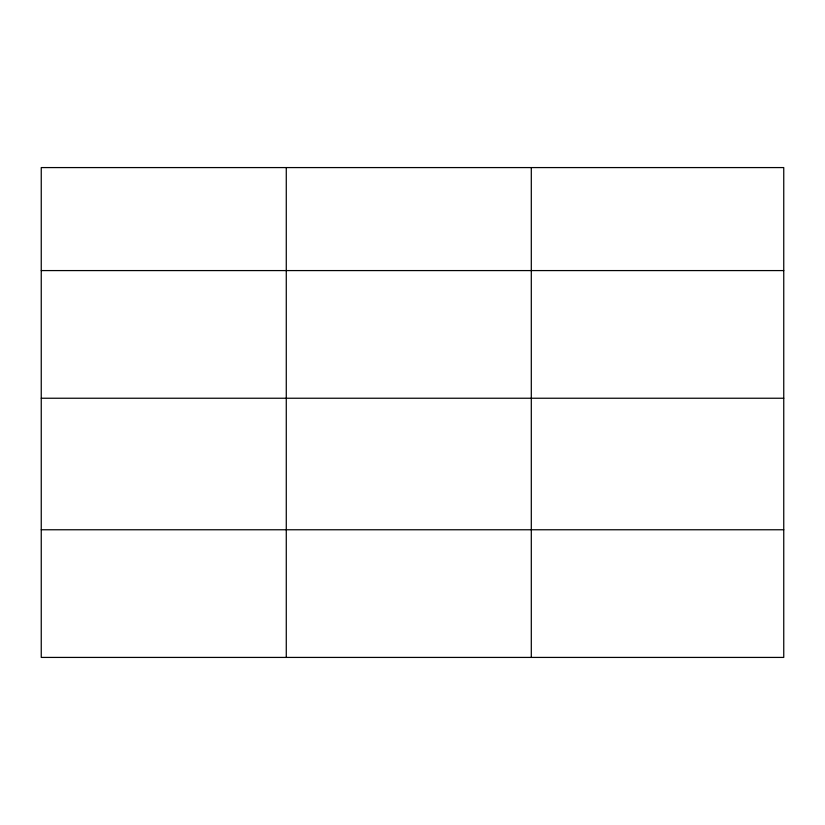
<?xml version="1.0" encoding="UTF-8"?>
<svg xmlns="http://www.w3.org/2000/svg" width="825" height="825" viewBox="0 0 825 825"><rect width="100%" height="100%" fill="white"/><g stroke="black" fill="none" stroke-linecap="round" stroke-linejoin="round"><path stroke-width="1.24" d="M783.75 398.238L783.75 167.578L41.25 167.578L41.25 657.422L783.75 657.422L783.75 398.238L41.25 398.238M41.25 270.579L783.75 270.579M41.25 529.763L783.75 529.763M531.3 167.578L531.3 657.422M286.275 167.578L286.275 657.422"/></g></svg>
